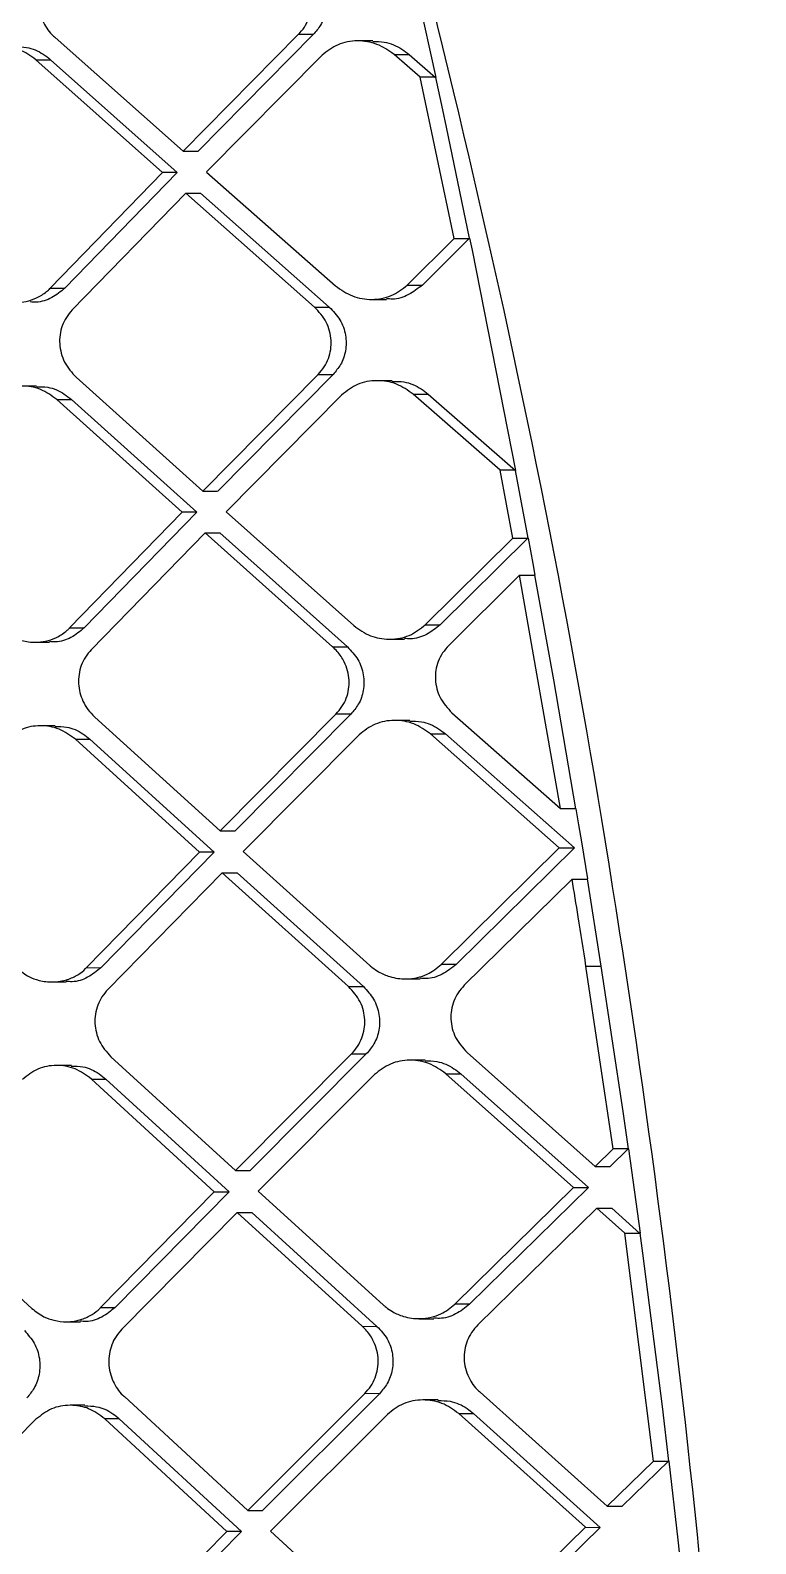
# Model space of a CAD drawing. Extents: x 939 to 1039, y 781 to 934.
# Drawn here: x 1029.321 to 1030.083, y 823.448 to 825.038 of the extents above; entities that cross this region are included whole.
import ezdxf

# ---------------------------------------------------------------- set-up
doc = ezdxf.new("R2010")
doc.units = 0
doc.header["$MEASUREMENT"] = 0
doc.layers.add('1', color=4, linetype='Continuous')

# ---------------------------------------------------------------- blocks, each defined once
blk = doc.blocks.new('Envoy')
at = {"layer": '1', "color": 3, "linetype": 'Continuous', "lineweight": 25}
for p, q in [((91.067, 25.933), (91.0932, 25.814)), ((90.8278, 25.7364), (90.9488, 25.859)), ((90.9645, 25.859), (90.8434, 25.7364)), ((90.9645, 25.859), (90.9488, 25.859)), ((90.6932, 25.856), (90.8278, 25.7364)), ((91.0271, 25.8524), (91.0113, 25.8524)), ((90.673, 25.8326), (90.6884, 25.8326)), ((90.806, 25.7141), (90.673, 25.8326)), ((90.6884, 25.8326), (90.8216, 25.7141)), ((90.9737, 25.8373), (90.8524, 25.7147)), ((91.0494, 25.8382), (91.0652, 25.8381)), ((91.077, 25.8142), (91.0494, 25.8382)), ((91.0653, 25.8381), (91.093, 25.814)), ((91.1127, 25.6449), (91.077, 25.8142)), ((91.0928, 25.8142), (91.077, 25.8142)), ((91.0929, 25.8139), (91.1002, 25.7799)), ((91.1002, 25.7799), (91.1041, 25.7619)), ((91.1041, 25.7619), (91.1285, 25.645)), ((90.8278, 25.7364), (90.8434, 25.7364)), ((90.688, 25.5926), (90.806, 25.7141)), ((90.8216, 25.7141), (90.7034, 25.5926)), ((90.8216, 25.7141), (90.806, 25.7141)), ((90.8524, 25.7146), (90.9879, 25.595)), ((90.8305, 25.6924), (90.711, 25.5697)), ((90.8305, 25.6924), (90.8461, 25.6924)), ((90.9657, 25.5727), (90.8305, 25.6924)), ((90.8461, 25.6924), (90.9814, 25.5727)), ((91.0634, 25.5959), (91.1127, 25.6449)), ((91.1287, 25.645), (91.0792, 25.5959)), ((91.1127, 25.6449), (91.1285, 25.6448)), ((91.1288, 25.645), (91.1314, 25.6325)), ((91.1314, 25.6325), (91.1771, 25.401)), ((90.688, 25.5926), (90.7034, 25.5926)), ((91.0634, 25.5959), (91.0791, 25.5959)), ((90.9657, 25.5727), (90.9814, 25.5727)), ((91.0257, 25.5808), (91.0414, 25.5808)), ((90.7152, 25.499), (90.8485, 25.3794)), ((90.8485, 25.3794), (90.9697, 25.502)), ((90.9853, 25.502), (90.8641, 25.3794)), ((90.9697, 25.502), (90.9853, 25.502)), ((91.0476, 25.4954), (91.0319, 25.4954)), ((90.6736, 25.4898), (90.6582, 25.4898)), ((90.6949, 25.4756), (90.7103, 25.4756)), ((90.8267, 25.3571), (90.6949, 25.4756)), ((90.7103, 25.4756), (90.8422, 25.3571)), ((90.9943, 25.4803), (90.8728, 25.3577)), ((91.0697, 25.4812), (91.0854, 25.4812)), ((91.1609, 25.4012), (91.0697, 25.4812)), ((91.0854, 25.4812), (91.177, 25.4009)), ((91.1767, 25.4012), (91.1609, 25.4012)), ((91.1742, 25.33), (91.1609, 25.4012)), ((91.1768, 25.4009), (91.1901, 25.3299)), ((90.8485, 25.3794), (90.864, 25.3794)), ((90.7083, 25.2357), (90.8267, 25.3571)), ((90.8422, 25.3571), (90.7237, 25.2356)), ((90.8421, 25.3571), (90.8267, 25.3571)), ((90.8728, 25.3577), (91.0071, 25.238)), ((90.8509, 25.3354), (90.7311, 25.2127)), ((90.8509, 25.3354), (90.8664, 25.3354)), ((90.9849, 25.2157), (90.8509, 25.3354)), ((90.8664, 25.3354), (91.0005, 25.2157)), ((91.0823, 25.2389), (91.1742, 25.33)), ((91.1901, 25.33), (91.098, 25.2389)), ((91.1742, 25.33), (91.19, 25.33)), ((91.1905, 25.3298), (91.1954, 25.3032)), ((91.1954, 25.3032), (91.1976, 25.2911)), ((91.1814, 25.2909), (91.1069, 25.2172)), ((91.2244, 25.0458), (91.1814, 25.2909)), ((91.1972, 25.291), (91.217, 25.1812)), ((91.0823, 25.2389), (91.098, 25.2389)), ((90.7083, 25.2357), (90.7236, 25.2356)), ((91.0446, 25.2238), (91.0603, 25.2238)), ((90.6718, 25.2206), (90.6872, 25.2205)), ((90.9849, 25.2157), (91.0004, 25.2157)), ((91.217, 25.1812), (91.2402, 25.0457)), ((90.7347, 25.142), (90.8668, 25.0224)), ((90.8668, 25.0224), (90.9884, 25.145)), ((91.004, 25.145), (90.8823, 25.0224)), ((91.0039, 25.145), (90.9884, 25.145)), ((91.1103, 25.1464), (91.2244, 25.0458)), ((90.6932, 25.1328), (90.6778, 25.1328)), ((91.066, 25.1384), (91.0503, 25.1384)), ((90.7144, 25.1186), (90.7297, 25.1186)), ((90.8449, 25.0001), (90.7144, 25.1186)), ((90.7297, 25.1186), (90.8603, 25.0001)), ((91.0127, 25.1233), (90.8909, 25.0007)), ((91.0879, 25.1242), (91.1036, 25.1242)), ((91.2232, 25.0045), (91.0879, 25.1242)), ((91.1036, 25.1242), (91.239, 25.0045)), ((91.2244, 25.0458), (91.2401, 25.0458)), ((91.2406, 25.0457), (91.2434, 25.0288)), ((90.8668, 25.0224), (90.8823, 25.0224)), ((91.2434, 25.0288), (91.2464, 25.0108)), ((90.726, 24.8787), (90.8449, 25.0001)), ((90.8603, 25.0001), (90.7413, 24.8786)), ((90.8603, 25.0001), (90.8449, 25.0001)), ((90.8909, 25.0007), (91.0239, 24.881)), ((91.099, 24.8819), (91.2232, 25.0045)), ((91.239, 25.0045), (91.1146, 24.8819)), ((91.2232, 25.0045), (91.239, 25.0045)), ((91.2464, 25.0108), (91.2527, 24.9721)), ((90.8689, 24.9784), (90.7485, 24.8558)), ((90.8689, 24.9784), (90.8844, 24.9784)), ((91.0017, 24.8588), (90.8689, 24.9784)), ((90.8844, 24.9784), (91.0172, 24.8587)), ((91.2366, 24.9717), (91.1233, 24.8602)), ((91.2366, 24.9717), (91.2524, 24.9717)), ((91.2524, 24.972), (91.267, 24.8801)), ((90.726, 24.8787), (90.7413, 24.8786)), ((91.1146, 24.8819), (91.099, 24.8819)), ((91.2512, 24.8801), (91.2669, 24.8801)), ((91.2797, 24.6882), (91.2512, 24.8801)), ((91.267, 24.8801), (91.2899, 24.7275)), ((90.6895, 24.8636), (90.7048, 24.8636)), ((91.0017, 24.8588), (91.0172, 24.8587)), ((91.0613, 24.8668), (91.0769, 24.8668)), ((90.7102, 24.7758), (90.6948, 24.7758)), ((90.7517, 24.785), (90.8826, 24.6654)), ((90.8826, 24.6654), (91.0047, 24.788)), ((91.0202, 24.788), (90.898, 24.6654)), ((91.0047, 24.788), (91.0202, 24.788)), ((91.082, 24.7814), (91.0664, 24.7814)), ((91.1263, 24.7895), (91.2609, 24.6698)), ((90.7312, 24.7616), (90.7465, 24.7616)), ((90.8605, 24.6431), (90.7312, 24.7616)), ((90.7465, 24.7616), (90.876, 24.6431)), ((91.0289, 24.7663), (90.9065, 24.6437)), ((91.1038, 24.7672), (91.1195, 24.7672)), ((91.2381, 24.6475), (91.1038, 24.7672)), ((91.1195, 24.7672), (91.2538, 24.6475)), ((91.2899, 24.7275), (91.2917, 24.7151)), ((91.2917, 24.7151), (91.2956, 24.6884)), ((91.2609, 24.6698), (91.2797, 24.6882)), ((91.2956, 24.6883), (91.2766, 24.6698)), ((91.2955, 24.6882), (91.2797, 24.6882)), ((91.2959, 24.6884), (91.3082, 24.5995)), ((90.8826, 24.6654), (90.898, 24.6654)), ((91.2609, 24.6698), (91.2766, 24.6698)), ((90.5389, 24.6392), (90.6687, 24.5205)), ((90.741, 24.5217), (90.8605, 24.6431)), ((90.876, 24.6431), (90.7563, 24.5217)), ((90.8606, 24.6431), (90.8759, 24.6431)), ((90.9065, 24.6437), (91.0384, 24.524)), ((91.1133, 24.5249), (91.2381, 24.6476)), ((91.2538, 24.6475), (91.1289, 24.5249)), ((91.2381, 24.6475), (91.2538, 24.6475)), ((90.8844, 24.6214), (90.7633, 24.4988)), ((90.8844, 24.6214), (90.8998, 24.6214)), ((91.016, 24.5018), (90.8844, 24.6214)), ((90.8998, 24.6214), (91.0315, 24.5017)), ((91.2626, 24.6258), (91.1375, 24.5032)), ((91.292, 24.5997), (91.2626, 24.6258)), ((91.2626, 24.6258), (91.2783, 24.6258)), ((91.308, 24.5994), (91.2783, 24.6258)), ((91.3222, 24.3601), (91.292, 24.5997)), ((91.292, 24.5997), (91.3078, 24.5997)), ((91.3079, 24.5995), (91.3106, 24.5788)), ((91.3106, 24.5788), (91.3312, 24.4177)), ((90.741, 24.5217), (90.7563, 24.5217)), ((91.1289, 24.5249), (91.1133, 24.5249)), ((90.7045, 24.5066), (90.7197, 24.5066)), ((91.0756, 24.5098), (91.0912, 24.5098)), ((91.016, 24.5018), (91.0315, 24.5017)), ((90.7659, 24.4281), (90.8958, 24.3084)), ((90.8958, 24.3084), (91.0186, 24.4311)), ((91.0341, 24.431), (90.9112, 24.3084)), ((91.0341, 24.431), (91.0186, 24.4311)), ((91.14, 24.4325), (91.2735, 24.3128)), ((90.7244, 24.4188), (90.7091, 24.4188)), ((91.0957, 24.4244), (91.0801, 24.4244)), ((91.1174, 24.4102), (91.133, 24.4102)), ((91.2506, 24.2906), (91.1174, 24.4102)), ((91.1329, 24.4102), (91.2663, 24.2905)), ((91.3312, 24.4177), (91.338, 24.3602)), ((90.673, 24.4041), (90.5523, 24.2823)), ((90.7606, 24.4046), (90.7453, 24.4046)), ((90.8736, 24.2861), (90.7453, 24.4046)), ((90.7606, 24.4046), (90.889, 24.2861)), ((90.9194, 24.2867), (91.0425, 24.4093)), ((91.2735, 24.3128), (91.3222, 24.3601)), ((91.2892, 24.3128), (91.3382, 24.3603)), ((91.3222, 24.3601), (91.338, 24.3601)), ((91.3384, 24.3602), (91.3477, 24.2774)), ((90.8958, 24.3084), (90.9112, 24.3084)), ((91.2735, 24.3128), (91.2892, 24.3128)), ((90.8736, 24.2862), (90.7532, 24.1647)), ((90.889, 24.2861), (90.7685, 24.1647)), ((90.8889, 24.2861), (90.8736, 24.2862)), ((91.0503, 24.1671), (90.9194, 24.2867)), ((91.1251, 24.1679), (91.2506, 24.2906)), ((91.2663, 24.2905), (91.1407, 24.1679)), ((91.2506, 24.2906), (91.2662, 24.2905)), ((91.3477, 24.2774), (91.3547, 24.2119))]:
    blk.add_line(p, q, dxfattribs=at)
for points, knots in [([(91.0089, 26.2134), (91.0708, 25.9685), (91.1944, 25.4786), (91.3212, 24.7307), (91.4038, 23.9769), (91.4359, 23.219), (91.4171, 22.4608), (91.348, 21.706), (91.2347, 20.9564), (91.1202, 20.4646), (91.0629, 20.2187)], [0, 0, 0, 0, 0.125001, 0.250001, 0.375003, 0.499997, 0.624991, 0.749994, 0.874996, 1, 1, 1, 1]), ([(90.6885, 25.9267), (90.6864, 25.9242), (90.6821, 25.9193), (90.6779, 25.9104), (90.6756, 25.9008), (90.6753, 25.8909), (90.677, 25.881), (90.6817, 25.8693), (90.6874, 25.8607), (90.6926, 25.8565), (90.6932, 25.856)], [0, 0, 0, 0, 0.125742, 0.250194, 0.374124, 0.497844, 0.62076, 0.748628, 0.972776, 1, 1, 1, 1]), ([(90.9488, 25.859), (90.9511, 25.8615), (90.9555, 25.8666), (90.9598, 25.8756), (90.9622, 25.8851), (90.9626, 25.8949), (90.9609, 25.9047), (90.9568, 25.915), (90.9512, 25.9236), (90.9462, 25.9281), (90.9444, 25.9297)], [0, 0, 0, 0, 0.128541, 0.253641, 0.376202, 0.497029, 0.619968, 0.747781, 0.91048, 1, 1, 1, 1]), ([(90.9602, 25.9297), (90.9642, 25.9255), (90.9723, 25.917), (90.9783, 25.9004), (90.9783, 25.8837), (90.9733, 25.8693), (90.9673, 25.8622), (90.9645, 25.859)], [0, 0, 0, 0, 0.219031, 0.43864, 0.644023, 0.837945, 1, 1, 1, 1]), ([(90.673, 25.8326), (90.6674, 25.8366), (90.6562, 25.8446), (90.6386, 25.8475), (90.6247, 25.846), (90.6119, 25.842), (90.6046, 25.8359), (90.5999, 25.8321)], [0, 0, 0, 0, 0.250269, 0.501678, 0.645032, 0.775942, 1, 1, 1, 1]), ([(90.6514, 25.8461), (90.6553, 25.8461), (90.6655, 25.8461), (90.6784, 25.8406), (90.6859, 25.8346), (90.6884, 25.8326)], [0, 0, 0, 0, 0.29313, 0.760874, 1, 1, 1, 1]), ([(91.0494, 25.8382), (91.0436, 25.8422), (91.032, 25.8503), (91.0109, 25.8535), (90.9899, 25.85), (90.979, 25.8415), (90.9737, 25.8373)], [0, 0, 0, 0, 0.250548, 0.503049, 0.754001, 1, 1, 1, 1]), ([(91.0271, 25.8517), (91.0311, 25.8517), (91.0418, 25.8517), (91.0551, 25.8461), (91.0628, 25.84), (91.0653, 25.8381)], [0, 0, 0, 0, 0.293991, 0.771948, 1, 1, 1, 1]), ([(90.6152, 25.5914), (90.6163, 25.5905), (90.6196, 25.5877), (90.6267, 25.5833), (90.6378, 25.5787), (90.6506, 25.577), (90.6631, 25.5784), (90.6741, 25.5821), (90.6821, 25.5872), (90.6869, 25.5912), (90.6879, 25.5925), (90.688, 25.5926)], [0, 0, 0, 0, 0.054771, 0.15667, 0.305636, 0.501456, 0.634063, 0.77681, 0.933334, 0.991592, 1, 1, 1, 1]), ([(90.7034, 25.5926), (90.699, 25.589), (90.6902, 25.5818), (90.6769, 25.5774), (90.6691, 25.578), (90.6669, 25.5782)], [0, 0, 0, 0, 0.42152, 0.842195, 1, 1, 1, 1]), ([(90.9879, 25.595), (90.9936, 25.591), (91.0052, 25.5829), (91.0262, 25.5797), (91.0471, 25.5832), (91.058, 25.5917), (91.0634, 25.5959)], [0, 0, 0, 0, 0.250292, 0.502581, 0.753737, 1, 1, 1, 1]), ([(91.0792, 25.5959), (91.0745, 25.5922), (91.0653, 25.5849), (91.0515, 25.5805), (91.0435, 25.5813), (91.0414, 25.5815)], [0, 0, 0, 0, 0.424414, 0.847869, 1, 1, 1, 1]), ([(90.9697, 25.502), (90.9719, 25.5046), (90.9763, 25.5096), (90.9807, 25.5186), (90.9832, 25.5281), (90.9836, 25.5378), (90.982, 25.5476), (90.9773, 25.5603), (90.9704, 25.5678), (90.9657, 25.5727)], [0, 0, 0, 0, 0.129044, 0.254542, 0.377235, 0.497949, 0.620287, 0.74705, 1, 1, 1, 1]), ([(90.9814, 25.5727), (90.9854, 25.5685), (90.9934, 25.5601), (90.9993, 25.5435), (90.9992, 25.5269), (90.9943, 25.5124), (90.9881, 25.5053), (90.9854, 25.502)], [0, 0, 0, 0, 0.217784, 0.436138, 0.641217, 0.835847, 1, 1, 1, 1]), ([(90.711, 25.5697), (90.7089, 25.5672), (90.7046, 25.5622), (90.7004, 25.5533), (90.698, 25.5438), (90.6976, 25.5339), (90.6993, 25.5242), (90.7039, 25.5115), (90.7107, 25.504), (90.7152, 25.499)], [0, 0, 0, 0, 0.127472, 0.252528, 0.375946, 0.498464, 0.621004, 0.74775, 1, 1, 1, 1]), ([(91.0697, 25.4812), (91.064, 25.4852), (91.0524, 25.4933), (91.0314, 25.4965), (91.0105, 25.493), (90.9997, 25.4845), (90.9943, 25.4803)], [0, 0, 0, 0, 0.250416, 0.5027, 0.753797, 1, 1, 1, 1]), ([(91.0476, 25.4947), (91.0517, 25.4947), (91.0623, 25.4947), (91.0754, 25.489), (91.083, 25.4831), (91.0854, 25.4812)], [0, 0, 0, 0, 0.298127, 0.776494, 1, 1, 1, 1]), ([(90.6949, 25.4756), (90.6894, 25.4796), (90.6783, 25.4876), (90.6579, 25.4909), (90.6378, 25.4875), (90.6273, 25.4792), (90.6222, 25.4751)], [0, 0, 0, 0, 0.250397, 0.502101, 0.753019, 1, 1, 1, 1]), ([(90.6736, 25.4891), (90.6775, 25.4891), (90.6877, 25.4891), (90.7005, 25.4835), (90.7079, 25.4776), (90.7103, 25.4756)], [0, 0, 0, 0, 0.298156, 0.76557, 1, 1, 1, 1]), ([(91.1814, 25.2909), (91.1843, 25.2909), (91.1896, 25.2909), (91.1949, 25.2909), (91.1972, 25.2909)], [0, 0, 0, 0, 0.559985, 1, 1, 1, 1]), ([(91.0071, 25.238), (91.0128, 25.234), (91.0238, 25.2261), (91.0379, 25.2238), (91.0516, 25.2238), (91.066, 25.2262), (91.0769, 25.2347), (91.0823, 25.2389)], [0, 0, 0, 0, 0.250006, 0.486654, 0.502399, 0.753492, 1, 1, 1, 1]), ([(91.098, 25.2389), (91.0933, 25.2352), (91.0841, 25.2279), (91.0703, 25.2235), (91.0624, 25.2243), (91.0603, 25.2245)], [0, 0, 0, 0, 0.425877, 0.850788, 1, 1, 1, 1]), ([(90.6357, 25.2344), (90.6394, 25.2316), (90.6462, 25.2264), (90.6589, 25.2217), (90.6712, 25.22), (90.6834, 25.2214), (90.6944, 25.2251), (90.7022, 25.23), (90.7068, 25.2339), (90.7079, 25.2352), (90.7083, 25.2356)], [0, 0, 0, 0, 0.170073, 0.315602, 0.501199, 0.634493, 0.776729, 0.933393, 0.977853, 1, 1, 1, 1]), ([(90.7237, 25.2356), (90.7192, 25.232), (90.7104, 25.2247), (90.697, 25.2204), (90.6893, 25.221), (90.6872, 25.2212)], [0, 0, 0, 0, 0.423256, 0.845721, 1, 1, 1, 1]), ([(90.7311, 25.2127), (90.7289, 25.2103), (90.7246, 25.2053), (90.7204, 25.1964), (90.7179, 25.1869), (90.7173, 25.174), (90.7206, 25.1611), (90.7274, 25.1496), (90.7322, 25.1446), (90.7347, 25.142)], [0, 0, 0, 0, 0.126102, 0.25084, 0.374925, 0.498813, 0.735664, 0.86435, 1, 1, 1, 1]), ([(90.9884, 25.145), (90.9906, 25.1476), (90.995, 25.1526), (90.9995, 25.1616), (91.002, 25.1711), (91.0024, 25.1808), (91.0009, 25.1907), (90.9969, 25.201), (90.9915, 25.2097), (90.9865, 25.2142), (90.9849, 25.2157)], [0, 0, 0, 0, 0.129331, 0.254909, 0.37744, 0.497711, 0.620732, 0.748007, 0.913618, 1, 1, 1, 1]), ([(91.0005, 25.2157), (91.0044, 25.2115), (91.0123, 25.2031), (91.018, 25.1866), (91.018, 25.17), (91.013, 25.1555), (91.0068, 25.1483), (91.004, 25.145)], [0, 0, 0, 0, 0.216557, 0.433649, 0.638257, 0.833405, 1, 1, 1, 1]), ([(91.1069, 25.2172), (91.1046, 25.2146), (91.1002, 25.2096), (91.0957, 25.2007), (91.0931, 25.1912), (91.0926, 25.1814), (91.0942, 25.1716), (91.0988, 25.1589), (91.1057, 25.1514), (91.1103, 25.1464)], [0, 0, 0, 0, 0.1290063, 0.2545081, 0.3772425, 0.4981804, 0.620854, 0.7471827, 1, 1, 1, 1]), ([(90.7144, 25.1186), (90.7088, 25.1226), (90.6978, 25.1307), (90.6776, 25.1339), (90.6575, 25.1305), (90.647, 25.1222), (90.6418, 25.1181)], [0, 0, 0, 0, 0.250203, 0.501821, 0.752789, 1, 1, 1, 1]), ([(90.6932, 25.1321), (90.6972, 25.1321), (90.7074, 25.1321), (90.7201, 25.1265), (90.7273, 25.1205), (90.7297, 25.1186)], [0, 0, 0, 0, 0.303163, 0.770313, 1, 1, 1, 1]), ([(91.0879, 25.1242), (91.0822, 25.1282), (91.0707, 25.1363), (91.0497, 25.1395), (91.029, 25.136), (91.0181, 25.1275), (91.0127, 25.1233)], [0, 0, 0, 0, 0.25012, 0.502325, 0.753502, 1, 1, 1, 1]), ([(91.0659, 25.1377), (91.07, 25.1377), (91.0807, 25.1377), (91.0937, 25.132), (91.1012, 25.126), (91.1036, 25.1242)], [0, 0, 0, 0, 0.302698, 0.780422, 1, 1, 1, 1]), ([(91.2512, 24.8801), (91.2485, 24.8974), (91.2437, 24.9279), (91.2388, 24.9585), (91.2366, 24.9717)], [0, 0, 0, 0, 0.564914, 1, 1, 1, 1]), ([(90.6536, 24.8774), (90.6575, 24.8745), (90.6644, 24.8691), (90.6771, 24.8646), (90.6909, 24.8629), (90.705, 24.8652), (90.7166, 24.8706), (90.7234, 24.8754), (90.7257, 24.8783), (90.726, 24.8787)], [0, 0, 0, 0, 0.181006, 0.323708, 0.501027, 0.702652, 0.852941, 0.982023, 1, 1, 1, 1]), ([(90.7413, 24.8786), (90.7368, 24.875), (90.7279, 24.8677), (90.7146, 24.8633), (90.7069, 24.864), (90.7048, 24.8642)], [0, 0, 0, 0, 0.424787, 0.84881, 1, 1, 1, 1]), ([(91.0239, 24.881), (91.024, 24.8809), (91.0243, 24.8807), (91.0251, 24.8799), (91.028, 24.8776), (91.0345, 24.8733), (91.0462, 24.8682), (91.0603, 24.8662), (91.0737, 24.8678), (91.0867, 24.8721), (91.0943, 24.8781), (91.099, 24.8819)], [0, 0, 0, 0, 0.004984, 0.01351, 0.041025, 0.138377, 0.292147, 0.502114, 0.65104, 0.783742, 1, 1, 1, 1]), ([(91.1146, 24.8819), (91.1099, 24.8782), (91.1006, 24.8709), (91.0868, 24.8665), (91.079, 24.8673), (91.0769, 24.8675)], [0, 0, 0, 0, 0.427706, 0.854404, 1, 1, 1, 1]), ([(90.7485, 24.8558), (90.7464, 24.8533), (90.7421, 24.8483), (90.7377, 24.8394), (90.7352, 24.83), (90.7347, 24.8201), (90.7362, 24.8103), (90.7406, 24.7976), (90.7472, 24.7901), (90.7517, 24.785)], [0, 0, 0, 0, 0.12763, 0.250636, 0.374862, 0.499038, 0.62191, 0.748226, 1, 1, 1, 1]), ([(91.0047, 24.788), (91.007, 24.7906), (91.0114, 24.7956), (91.0159, 24.8046), (91.0184, 24.8141), (91.019, 24.8238), (91.0175, 24.8335), (91.013, 24.8462), (91.0062, 24.8537), (91.0017, 24.8588)], [0, 0, 0, 0, 0.129959, 0.255937, 0.378577, 0.498679, 0.621271, 0.747614, 1, 1, 1, 1]), ([(91.0172, 24.8587), (91.0211, 24.8545), (91.0289, 24.8462), (91.0345, 24.8297), (91.0344, 24.8132), (91.0294, 24.7987), (91.0231, 24.7914), (91.0203, 24.788)], [0, 0, 0, 0, 0.215246, 0.43097, 0.635001, 0.830452, 1, 1, 1, 1]), ([(91.1233, 24.8602), (91.1211, 24.8576), (91.1166, 24.8527), (91.1121, 24.8437), (91.1095, 24.8342), (91.1089, 24.8244), (91.1104, 24.8147), (91.1149, 24.802), (91.1218, 24.7945), (91.1263, 24.7895)], [0, 0, 0, 0, 0.1294298, 0.2551283, 0.3778468, 0.4985205, 0.6212967, 0.747443, 1, 1, 1, 1]), ([(90.7312, 24.7616), (90.7257, 24.7656), (90.7147, 24.7737), (90.6945, 24.777), (90.6745, 24.7735), (90.664, 24.7652), (90.6588, 24.7611)], [0, 0, 0, 0, 0.249931, 0.501431, 0.752511, 1, 1, 1, 1]), ([(91.1038, 24.7672), (91.0982, 24.7712), (91.0871, 24.7791), (91.0731, 24.7814), (91.0594, 24.7814), (91.0451, 24.779), (91.0342, 24.7705), (91.0289, 24.7663)], [0, 0, 0, 0, 0.2498517, 0.4871839, 0.502173, 0.7533188, 1, 1, 1, 1]), ([(91.082, 24.7807), (91.0862, 24.7807), (91.0968, 24.7807), (91.1098, 24.7749), (91.1172, 24.769), (91.1195, 24.7672)], [0, 0, 0, 0, 0.307545, 0.784688, 1, 1, 1, 1]), ([(90.7101, 24.7752), (90.7142, 24.7751), (90.7245, 24.7751), (90.737, 24.7694), (90.7442, 24.7635), (90.7465, 24.7616)], [0, 0, 0, 0, 0.308845, 0.77611, 1, 1, 1, 1]), ([(90.6687, 24.5205), (90.6728, 24.5173), (90.6799, 24.5119), (90.6926, 24.5075), (90.7061, 24.5059), (90.72, 24.5082), (90.7316, 24.5137), (90.7383, 24.5185), (90.7407, 24.5213), (90.741, 24.5217)], [0, 0, 0, 0, 0.189914, 0.330263, 0.50069, 0.702901, 0.853478, 0.982338, 1, 1, 1, 1]), ([(90.7563, 24.5217), (90.7518, 24.518), (90.7428, 24.5107), (90.7294, 24.5063), (90.7217, 24.5071), (90.7198, 24.5072)], [0, 0, 0, 0, 0.426568, 0.852354, 1, 1, 1, 1]), ([(91.0384, 24.524), (91.0387, 24.5238), (91.0395, 24.523), (91.0425, 24.5205), (91.0489, 24.5162), (91.0606, 24.5112), (91.0747, 24.5092), (91.0881, 24.5108), (91.1011, 24.5151), (91.1086, 24.5212), (91.1133, 24.5249)], [0, 0, 0, 0, 0.01409, 0.042024, 0.139667, 0.293012, 0.501833, 0.652115, 0.785312, 1, 1, 1, 1]), ([(91.1289, 24.5249), (91.1242, 24.5212), (91.1148, 24.5139), (91.101, 24.5095), (91.0932, 24.5103), (91.0912, 24.5105)], [0, 0, 0, 0, 0.429194, 0.857495, 1, 1, 1, 1]), ([(90.6608, 24.4973), (90.6645, 24.4931), (90.6721, 24.4847), (90.6774, 24.4682), (90.6772, 24.4516), (90.6722, 24.4371), (90.6661, 24.4299), (90.6634, 24.4266)], [0, 0, 0, 0, 0.214799, 0.430003, 0.636456, 0.836562, 1, 1, 1, 1]), ([(90.7633, 24.4988), (90.7612, 24.4963), (90.7568, 24.4914), (90.7524, 24.4825), (90.7498, 24.473), (90.7492, 24.4631), (90.7506, 24.4532), (90.7549, 24.4414), (90.7603, 24.4328), (90.7654, 24.4285), (90.7659, 24.4281)], [0, 0, 0, 0, 0.12628, 0.251142, 0.375176, 0.498905, 0.622298, 0.748976, 0.97318, 1, 1, 1, 1]), ([(91.0186, 24.4311), (91.0208, 24.4336), (91.0253, 24.4386), (91.0298, 24.4476), (91.0324, 24.4571), (91.0331, 24.4668), (91.0317, 24.4766), (91.0278, 24.487), (91.0226, 24.4956), (91.0177, 24.5002), (91.016, 24.5018)], [0, 0, 0, 0, 0.130372, 0.256458, 0.378874, 0.498393, 0.621579, 0.748325, 0.912231, 1, 1, 1, 1]), ([(91.0315, 24.5017), (91.0354, 24.4976), (91.0431, 24.4892), (91.0486, 24.4729), (91.0484, 24.4564), (91.0433, 24.4418), (91.037, 24.4345), (91.0341, 24.431)], [0, 0, 0, 0, 0.213982, 0.428455, 0.631859, 0.827666, 1, 1, 1, 1]), ([(91.1375, 24.5032), (91.1352, 24.5007), (91.1307, 24.4957), (91.1261, 24.4867), (91.1235, 24.4772), (91.1228, 24.4675), (91.1242, 24.4576), (91.1287, 24.4458), (91.1342, 24.4372), (91.1394, 24.4329), (91.14, 24.4325)], [0, 0, 0, 0, 0.129849, 0.255694, 0.378273, 0.498409, 0.621792, 0.748476, 0.972362, 1, 1, 1, 1]), ([(90.7453, 24.4046), (90.7399, 24.4087), (90.7298, 24.4161), (90.7165, 24.4187), (90.7099, 24.4188), (90.7023, 24.4188), (90.6887, 24.4165), (90.6782, 24.4082), (90.673, 24.4041)], [0, 0, 0, 0, 0.249611, 0.464715, 0.497294, 0.501458, 0.752398, 1, 1, 1, 1]), ([(90.7244, 24.4182), (90.7285, 24.4181), (90.7388, 24.4181), (90.7513, 24.4123), (90.7584, 24.4065), (90.7606, 24.4046)], [0, 0, 0, 0, 0.315051, 0.78249, 1, 1, 1, 1]), ([(91.1174, 24.4102), (91.1117, 24.4143), (91.1003, 24.4224), (91.0795, 24.4255), (91.0588, 24.422), (91.0479, 24.4135), (91.0425, 24.4093)], [0, 0, 0, 0, 0.249644, 0.501714, 0.75294, 1, 1, 1, 1]), ([(91.0956, 24.4237), (91.0999, 24.4237), (91.1106, 24.4237), (91.1235, 24.4179), (91.1307, 24.412), (91.133, 24.4102)], [0, 0, 0, 0, 0.3137622, 0.7909845, 1, 1, 1, 1])]:
    blk.add_open_spline(points, degree=3, knots=knots, dxfattribs=at)

msp = doc.modelspace()

# ---------------------------------------------------------------- block references
at = {"layer": '1'}
msp.add_blockref('Envoy', (938.6538, 799.1744), dxfattribs=at)

doc.saveas('drawing.dxf')
